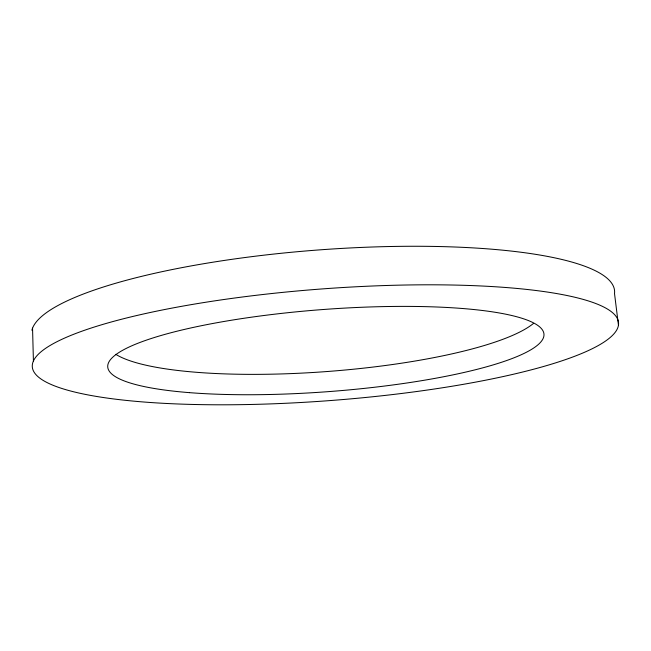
<?xml version="1.0" encoding="UTF-8"?>
<svg xmlns="http://www.w3.org/2000/svg" width="651" height="651" viewBox="0 0 651 651"><rect width="100%" height="100%" fill="white"/><g stroke="black" fill="none" stroke-linecap="round" stroke-linejoin="round"><path stroke-width="0.98" d="M618.45 325.175A293.943 55.962 -4.3 0 0 186.153 305.514A293.943 55.962 -4.3 0 0 171.677 403.718A293.943 55.962 -4.3 0 0 618.45 325.175L614.52 293.577A292.372 63.057 -4.3 0 0 334.769 248.837A292.372 63.057 -4.3 0 0 31.883 330.228M32.55 328.161L33.421 361.028M533.389 323.498A217.825 45.179 -4.3 0 1 326.021 371.607A217.825 45.179 -4.3 0 1 115.797 354.323M189.514 392.651A218.712 41.135 -4.3 0 0 541.469 341.173A218.712 41.135 -4.3 0 0 246.599 317.883A218.712 41.135 -4.3 0 0 189.514 392.651"/></g></svg>
